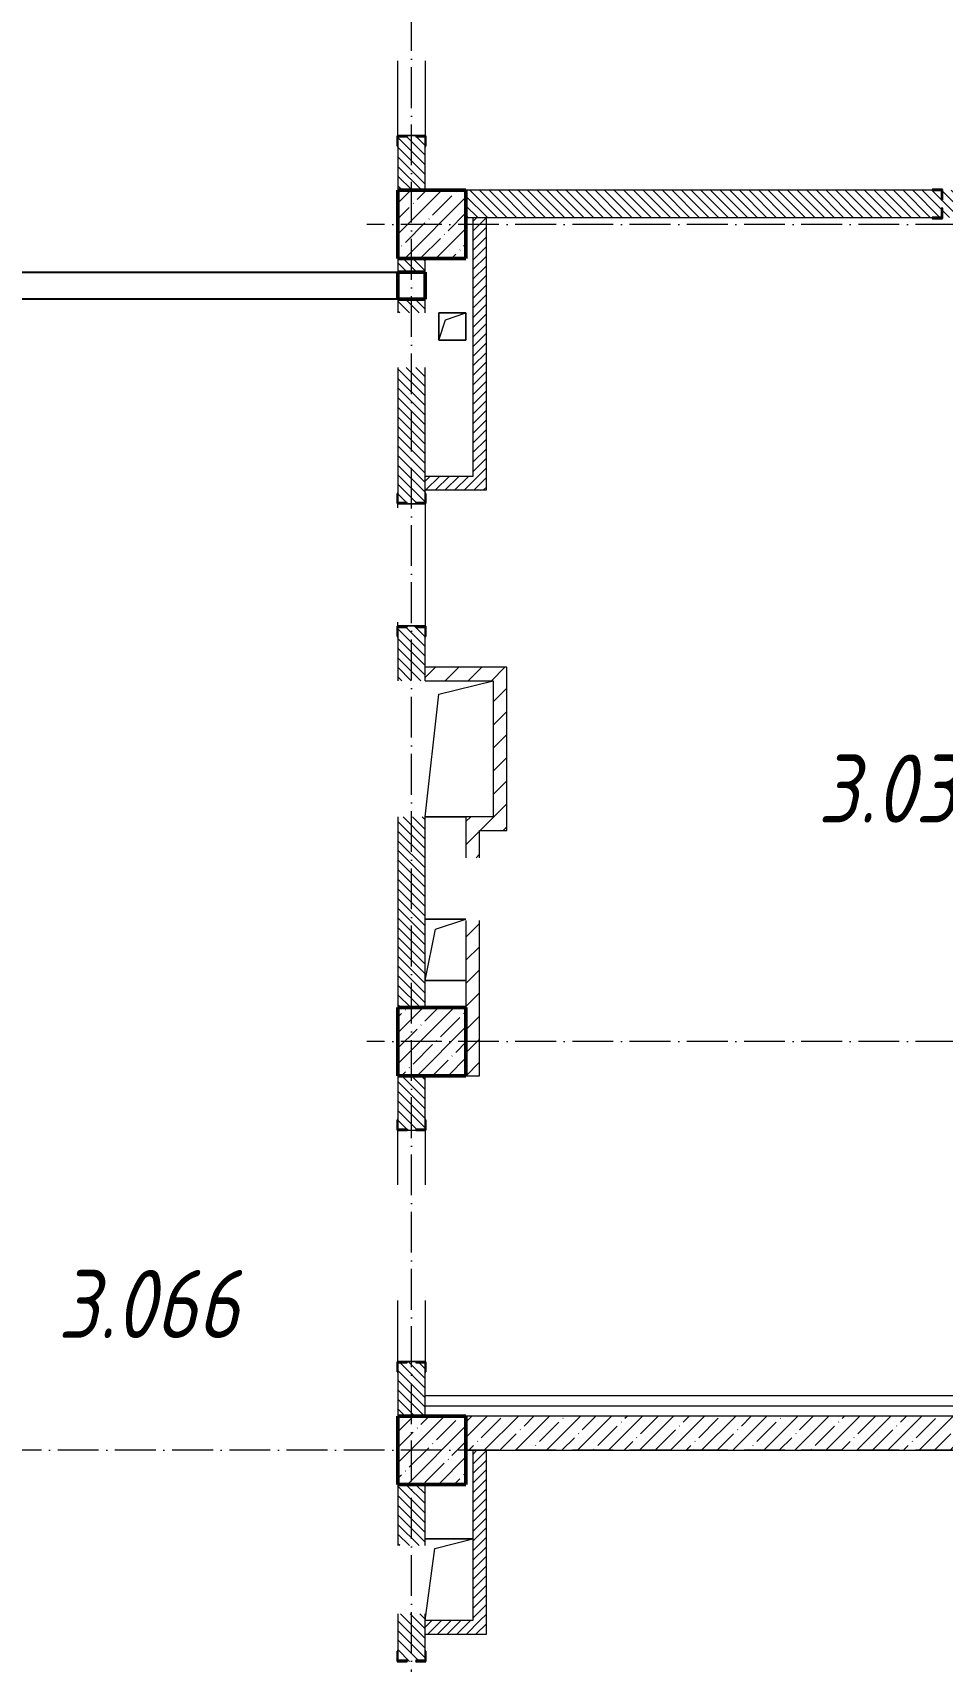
# Model space of a CAD drawing. Header units: millimetres. Extents: x -401725 to 250493, y 305116 to 802890.
# Drawn here: x 232995 to 239679, y 473797 to 485755 of the extents above; entities that cross this region are included whole.
import ezdxf

# ---------------------------------------------------------------- set-up
doc = ezdxf.new("R2010")
doc.units = ezdxf.units.MM
doc.linetypes.add('50_200_ШТРИХ_1Т_ш5_п1_п1_', pattern=[700, 500, -100, 0, -100])
for name, color, linetype, lineweight in [('A-DETL-____-OTLN-4', 7, 'Continuous', 18), ('A-FLOR-____-OTLN', 7, 'Continuous', 9), ('A-GENM-____-MCUT', 7, 'Continuous', 25), ('A-GENM-____-OTLN', 7, 'Continuous', 9), ('A-GENM-____-OTLN-1', 7, 'Continuous', 25), ('A-WALL-____-MCUT-1', 7, 'Continuous', 9), ('A-WALL-____-MCUT-3', 7, 'Continuous', 9), ('A-WALL-____-PATT-1', 7, 'Continuous', 9), ('A-WALL-FNSH-MCUT-1', 7, 'Continuous', 9), ('I-WALL-____-OTLN', 7, 'Continuous', 9), ('S-COLS-____-MCUT', 7, 'Continuous', 50), ('S-COLS-____-OTLN', 7, 'Continuous', 9), ('S-GRID-____-OTLN-1', 7, '50_200_ШТРИХ_1Т_ш5_п1_п1_', 9), ('Марки помещений', 7, 'Continuous', 9)]:
    doc.layers.add(name, color=color, linetype=linetype, lineweight=lineweight)
doc.styles.add('ISOCPEUR_I_2', font='isocpeui.ttf', dxfattribs={"width": 0.85, "height": 2.3})
pattern_1 = [(135, (142429.057, 459015.94), (-35.35534, -35.35534), [])]
pattern_2 = [(45, (142429.06, 459015.94), (-84.85281, 84.85281), [])]
pattern_3 = [(45, (142429.057, 459015.94), (-35.35534, 35.35534), [])]

# ---------------------------------------------------------------- blocks, each defined once
blk = doc.blocks.new('BSC_Колонна _Прямоугольная - 500х500-V30-АР1_План отверстий 3 этажа в осях 1-64_А-ГГ')
at = {"layer": 'S-COLS-____-OTLN'}
h = blk.add_hatch(dxfattribs=at)
h.set_pattern_fill('FP_67', color=256, style=0, pattern_type=2)
h.set_pattern_definition([(45, (-93500, -16331.04), (-114.04925, 114.04925), []), (45, (-93385.95, -16331.04), (-114.04925, 114.04925), [201.613, -40.323, 3.353, -36.97])])
h.paths.add_polyline_path([(-250, -250), (250, -250), (250, 250), (-250, 250)], flags=0)
at = {"layer": 'S-COLS-____-MCUT'}
for p, q in [((250, 250), (-250, 250)), ((-250, 250), (-250, -250)), ((250, -250), (250, 250)), ((-250, -250), (250, -250))]:
    blk.add_line(p, q, dxfattribs=at)
blk = doc.blocks.new('BSC_Колонна _Прямоугольная - 500х500-V32-АР1_План отверстий 3 этажа в осях 1-64_А-ГГ')
at = {"layer": 'S-COLS-____-OTLN'}
h = blk.add_hatch(dxfattribs=at)
h.set_pattern_fill('FP_69', color=256, style=0, pattern_type=2)
h.set_pattern_definition([(45, (-93500, -25331.04), (-114.04925, 114.04925), []), (45, (-93385.95, -25331.04), (-114.04925, 114.04925), [201.613, -40.323, 3.353, -36.97])])
h.paths.add_polyline_path([(-250, -250), (250, -250), (250, 250), (-250, 250)], flags=0)
at = {"layer": 'S-COLS-____-MCUT'}
for p, q in [((250, 250), (-250, 250)), ((-250, 250), (-250, -250)), ((250, -250), (250, 250)), ((-250, -250), (250, -250))]:
    blk.add_line(p, q, dxfattribs=at)
blk = doc.blocks.new('BSC_Колонна _Прямоугольная - 500х500-V38-АР1_План отверстий 3 этажа в осях 1-64_А-ГГ')
at = {"layer": 'S-COLS-____-OTLN'}
h = blk.add_hatch(dxfattribs=at)
h.set_pattern_fill('FP_75', color=256, style=0, pattern_type=2)
h.set_pattern_definition([(45, (-93500, -19331.04), (-114.04925, 114.04925), []), (45, (-93385.95, -19331.04), (-114.04925, 114.04925), [201.613, -40.323, 3.353, -36.97])])
h.paths.add_polyline_path([(-250, -250), (250, -250), (250, 250), (-250, 250)], flags=0)
at = {"layer": 'S-COLS-____-MCUT'}
for p, q in [((250, 250), (-250, 250)), ((-250, 250), (-250, -250)), ((250, -250), (250, 250)), ((-250, -250), (250, -250))]:
    blk.add_line(p, q, dxfattribs=at)
blk = doc.blocks.new('АР_Перемычка - АР_Перемычка-28586037-АР1_План отверстий 3 этажа в осях 1-64_А-ГГ')
at = {"layer": 'A-GENM-____-OTLN'}
blk.add_line((-250, -100), (-243, -100), dxfattribs=at)
blk = doc.blocks.new('154_Стойка_СКБ_Уголок - СМ-2480_200-28346303-АР1_План отверстий 3 этажа в осях 1-64_А-ГГ')
at = {"layer": 'A-GENM-____-MCUT'}
for p, q in [((125, 156), (125, 81)), ((200, 156), (125, 156)), ((131, 81), (131, 150)), ((131, 150), (200, 150)), ((200, 150), (200, 156)), ((125, 81), (131, 81)), ((131, 19), (125, 19)), ((125, 19), (125, -56)), ((131, -50), (131, 19)), ((125, -56), (200, -56)), ((200, -50), (131, -50)), ((200, -56), (200, -50))]:
    blk.add_line(p, q, dxfattribs=at)
blk = doc.blocks.new('Стойка_Влож_Полоса боковая - Полоса-28213942-АР1_План отверстий 3 этажа в осях 1-64_А-ГГ')
at = {"layer": 'A-GENM-____-OTLN'}
for p, q in [((-5, 60), (0, 60)), ((-5, -60), (-5, 60)), ((0, 31), (0, -31)), ((0, -60), (-5, -60))]:
    blk.add_line(p, q, dxfattribs=at)
blk = doc.blocks.new('Фахверк_СКБ_Уголок - 200_3960-28268576-АР1_План отверстий 3 этажа в осях 1-64_А-ГГ')
at = {"layer": 'A-GENM-____-MCUT'}
for p, q in [((200, 156), (125, 156)), ((125, 156), (125, 81)), ((131, 81), (131, 150)), ((131, 150), (200, 150)), ((200, 150), (200, 156)), ((125, 81), (131, 81)), ((131, 19), (125, 19)), ((125, 19), (125, -56)), ((131, -50), (131, 19)), ((125, -56), (200, -56)), ((200, -50), (131, -50)), ((200, -56), (200, -50))]:
    blk.add_line(p, q, dxfattribs=at)
blk = doc.blocks.new('Фахверк_СКБ_Уголок - 200_3550-28267367-АР1_План отверстий 3 этажа в осях 1-64_А-ГГ')
at = {"layer": 'A-GENM-____-MCUT'}
for p, q in [((200, 156), (125, 156)), ((125, 156), (125, 81)), ((131, 81), (131, 150)), ((131, 150), (200, 150)), ((200, 150), (200, 156)), ((125, 81), (131, 81)), ((131, 19), (125, 19)), ((125, 19), (125, -56)), ((131, -50), (131, 19)), ((125, -56), (200, -56)), ((200, -50), (131, -50)), ((200, -56), (200, -50))]:
    blk.add_line(p, q, dxfattribs=at)
blk = doc.blocks.new('AR_Отверстие прямоугольное _в плите_ - AR_Отверстие прямоугольное _в плите_-30458127-АР1_План отверстий 3 этажа в осях 1-64_А-ГГ')
at = {"layer": 'A-GENM-____-OTLN'}
for p, q in [((100, 100), (-100, 100)), ((-100, 100), (-100, -100)), ((-100, -100), (-50, 50)), ((-50, 50), (100, 100)), ((100, -100), (100, 100)), ((-100, -100), (100, -100))]:
    blk.add_line(p, q, dxfattribs=at)
blk = doc.blocks.new('AR_Отверстие прямоугольное _в плите_ - AR_Отверстие прямоугольное _в плите_-V187-АР1_План отверстий 3 этажа в осях 1-64_А-ГГ')
at = {"layer": 'A-GENM-____-OTLN'}
for p, q in [((150, 225), (-150, 225)), ((-150, -225), (-75, 150)), ((-75, 150), (150, 225)), ((-150, -225), (150, -225))]:
    blk.add_line(p, q, dxfattribs=at)
blk = doc.blocks.new('AR_Отверстие прямоугольное _в плите_ - AR_Отверстие прямоугольное _в плите_-V188-АР1_План отверстий 3 этажа в осях 1-64_А-ГГ')
at = {"layer": 'A-GENM-____-OTLN'}
for p, q in [((175, 300), (-175, 300)), ((-105, 230), (175, 300)), ((-175, -300), (-105, 230))]:
    blk.add_line(p, q, dxfattribs=at)
blk = doc.blocks.new('AR_Отверстие прямоугольное _в плите_ - AR_Отверстие прямоугольное _в плите_-30552728-АР1_План отверстий 3 этажа в осях 1-64_А-ГГ')
at = {"layer": 'A-GENM-____-OTLN'}
for p, q in [((-150, 400), (250, 500)), ((-250, -500), (-150, 400)), ((-250, -500), (50, -500))]:
    blk.add_line(p, q, dxfattribs=at)
blk = doc.blocks.new('BSC_Колонна _Прямоугольная1 - 200х200 _металл_-35216022-АР1_План отверстий 3 этажа в осях 1-64_А-ГГ')
at = {"layer": 'S-COLS-____-MCUT'}
for p, q in [((100, 100), (-100, 100)), ((-100, 100), (-100, -100)), ((100, -100), (100, 100)), ((-100, -100), (100, -100))]:
    blk.add_line(p, q, dxfattribs=at)

msp = doc.modelspace()

# ---------------------------------------------------------------- hatches: boundary and pattern name
at = {"layer": 'A-WALL-____-PATT-1'}
h = msp.add_hatch(dxfattribs=at)
h.set_pattern_fill('FP_6', color=256, style=0, pattern_type=2)
h.set_pattern_definition(pattern_1)
h.paths.add_polyline_path([(235839.0567, 484596.983), (235879.0567, 484596.983), (235879.0567, 484990.983), (235810.0567, 484990.983), (235810.0567, 484996.983), (235748.0567, 484996.983), (235748.0567, 484990.983), (235679.0567, 484990.983), (235679.0567, 484596.983), (235719.0567, 484596.983)], flags=0)
h.paths.add_polyline_path([(235748.0567, 486696.983), (235810.0567, 486696.983), (235810.0567, 486702.983), (235879.0567, 486702.983), (235879.0567, 487096.983), (235679.0567, 487096.983), (235679.0567, 486702.983), (235748.0567, 486702.983)], flags=0)
h = msp.add_hatch(dxfattribs=at)
h.set_pattern_fill('FP_6', color=256, style=0, pattern_type=2)
h.set_pattern_definition(pattern_1)
h.paths.add_polyline_path([(243179.0567, 484396.983), (243179.0567, 484596.983), (239679.0567, 484596.983), (239679.0567, 484527.983), (239673.0567, 484527.983), (239673.0567, 484596.983), (236179.0567, 484596.983), (236179.0567, 484396.983), (239673.0567, 484396.983), (239673.0567, 484465.983), (239679.0567, 484465.983), (239679.0567, 484396.983), (243160.8442, 484396.983)], flags=0)
h = msp.add_hatch(dxfattribs=at)
h.set_pattern_fill('FP_5', color=256, style=0, pattern_type=2)
h.set_pattern_definition(pattern_3)
h.paths.add_polyline_path([(236329.0567, 482396.983), (236329.0567, 484396.983), (236229.0567, 484396.983), (236229.0567, 482396.983)], flags=0)
h = msp.add_hatch(dxfattribs=at)
h.set_pattern_fill('FP_6', color=256, style=0, pattern_type=2)
h.set_pattern_definition(pattern_1)
h.paths.add_polyline_path([(235679.0567, 478596.983), (235879.0567, 478596.983), (235879.0567, 479996.983), (235679.0567, 479996.983)], flags=0)
h.paths.add_polyline_path([(235679.0567, 480996.983), (235879.0567, 480996.983), (235879.0567, 481390.983), (235810.0567, 481390.983), (235810.0567, 481396.983), (235748.0567, 481396.983), (235748.0567, 481390.983), (235679.0567, 481390.983), (235679.0567, 481321.983)], flags=0)
h.paths.add_polyline_path([(235810.0567, 482296.983), (235810.0567, 482302.983), (235879.0567, 482302.983), (235879.0567, 483296.983), (235679.0567, 483296.983), (235679.0567, 482302.983), (235748.0567, 482302.983), (235748.0567, 482296.983)], flags=0)
h.paths.add_polyline_path([(235723.5012, 483696.983), (235879.0567, 483696.983), (235879.0567, 483796.983), (235679.0567, 483796.983), (235679.0567, 483696.983)], flags=0)
h.paths.add_polyline_path([(235879.0567, 483996.983), (235879.0567, 484096.983), (235679.0567, 484096.983), (235679.0567, 483996.983), (235690.1678, 483996.983)], flags=0)
h = msp.add_hatch(dxfattribs=at)
h.set_pattern_fill('FP_5', color=256, style=0, pattern_type=2)
h.set_pattern_definition(pattern_3)
h.paths.add_polyline_path([(235879.0567, 482396.983), (236229.0567, 482396.983), (236229.0567, 482496.983), (235879.0567, 482496.983)], flags=0)
h = msp.add_hatch(dxfattribs=at)
h.set_pattern_fill('FP_4', color=256, style=0, pattern_type=2)
h.set_pattern_definition(pattern_2)
h.paths.add_polyline_path([(236379.0567, 480996.983), (236479.0567, 480996.983), (236479.0567, 481096.983), (235879.0567, 481096.983), (235879.0567, 480996.983), (236090.9871, 480996.983)], flags=0)
h = msp.add_hatch(dxfattribs=at)
h.set_pattern_fill('FP_4', color=256, style=0, pattern_type=2)
h.set_pattern_definition(pattern_2)
h.paths.add_polyline_path([(236479.0567, 479896.983), (236479.0567, 480996.983), (236379.0567, 480996.983), (236379.0567, 479896.983)], flags=0)
h = msp.add_hatch(dxfattribs=at)
h.set_pattern_fill('FP_4', color=256, style=0, pattern_type=2)
h.set_pattern_definition(pattern_2)
h.paths.add_polyline_path([(236279.0567, 479896.983), (236379.0567, 479896.983), (236379.0567, 479996.983), (236179.0567, 479996.983), (236179.0567, 479896.983)], flags=0)
h = msp.add_hatch(dxfattribs=at)
h.set_pattern_fill('FP_4', color=256, style=0, pattern_type=2)
h.set_pattern_definition(pattern_2)
h.paths.add_polyline_path([(236279.0567, 478096.983), (236279.0567, 479236.983), (236179.0567, 479236.983), (236179.0567, 478096.983)], flags=0)
h.paths.add_polyline_path([(236279.0567, 479696.983), (236279.0567, 479896.983), (236179.0567, 479896.983), (236179.0567, 479696.983)], flags=0)
h = msp.add_hatch(dxfattribs=at)
h.set_pattern_fill('FP_6', color=256, style=0, pattern_type=2)
h.set_pattern_definition(pattern_1)
h.paths.add_polyline_path([(235879.0567, 475596.983), (235879.0567, 475990.983), (235810.0567, 475990.983), (235810.0567, 475996.983), (235748.0567, 475996.983), (235748.0567, 475990.983), (235679.0567, 475990.983), (235679.0567, 475596.983), (235839.0567, 475596.983)], flags=0)
h.paths.add_polyline_path([(235748.0567, 477696.983), (235810.0567, 477696.983), (235810.0567, 477702.983), (235879.0567, 477702.983), (235879.0567, 478096.983), (235679.0567, 478096.983), (235679.0567, 477702.983), (235748.0567, 477702.983)], flags=0)
h = msp.add_hatch(dxfattribs=at)
h.set_pattern_fill('FP_38', color=256, style=0, pattern_type=2)
h.set_pattern_definition([(45, (142429.06, 459015.94), (-114.04925, 114.04925), []), (45, (142543.1, 459015.94), (-114.04925, 114.04925), [201.612, -40.322, 3.353, -36.97])])
h.paths.add_polyline_path([(243179.0567, 475346.983), (243179.0567, 475596.983), (236179.0567, 475596.983), (236179.0567, 475346.983), (243160.8442, 475346.983)], flags=0)
h = msp.add_hatch(dxfattribs=at)
h.set_pattern_fill('FP_5', color=256, style=0, pattern_type=2)
h.set_pattern_definition(pattern_3)
h.paths.add_polyline_path([(236329.0567, 474096.983), (236329.0567, 475346.983), (236229.0567, 475346.983), (236229.0567, 474096.983)], flags=0)
h = msp.add_hatch(dxfattribs=at)
h.set_pattern_fill('FP_6', color=256, style=0, pattern_type=2)
h.set_pattern_definition(pattern_1)
h.paths.add_polyline_path([(235879.0567, 469596.983), (235879.0567, 471990.983), (235810.0567, 471990.983), (235810.0567, 471996.983), (235748.0567, 471996.983), (235748.0567, 471990.983), (235679.0567, 471990.983), (235679.0567, 469596.983)], flags=0)
h.paths.add_polyline_path([(235748.0567, 473796.983), (235810.0567, 473796.983), (235810.0567, 473802.983), (235879.0567, 473802.983), (235879.0567, 474146.983), (235679.0567, 474146.983), (235679.9798, 473802.983), (235748.0567, 473802.983)], flags=0)
h.paths.add_polyline_path([(235879.0567, 474646.983), (235879.0567, 475096.983), (235679.0567, 475096.983), (235679.0567, 474646.983), (235809.826, 474646.983)], flags=0)
h = msp.add_hatch(dxfattribs=at)
h.set_pattern_fill('FP_5', color=256, style=0, pattern_type=2)
h.set_pattern_definition(pattern_3)
h.paths.add_polyline_path([(235879.0567, 473996.983), (236329.0567, 473996.983), (236329.0567, 474096.983), (235879.0567, 474096.983)], flags=0)

# ---------------------------------------------------------------- linework, layer by layer
msp.add_lwpolyline([(235679.0567, 483796.983), (232279.0567, 483796.983), (232279.0567, 483996.983), (235679.0567, 483996.983)], close=True)
at = {"layer": 'A-DETL-____-OTLN-4'}
for p, q in [((243429.0567, 475746.983), (235879.0567, 475746.983)), ((243429.0567, 475671.983), (235879.0567, 475671.983))]:
    msp.add_line(p, q, dxfattribs=at)
at = {"layer": 'A-FLOR-____-OTLN'}
for p, q in [((235979.0567, 483696.983), (236179.0567, 483696.983)), ((235979.0567, 483496.983), (235979.0567, 483696.983)), ((236179.0567, 483696.983), (236179.0567, 483496.983)), ((236179.0567, 483496.983), (235979.0567, 483496.983)), ((236179.0567, 479996.983), (235879.0567, 479996.983)), ((235879.0567, 479246.983), (236179.0567, 479246.983)), ((236179.0567, 478796.983), (235879.0567, 478796.983)), ((235879.0567, 474696.983), (236229.0567, 474696.983))]:
    msp.add_line(p, q, dxfattribs=at)
at = {"layer": 'A-WALL-____-MCUT-1'}
for p, q in [((243179.0567, 475596.983), (236179.0567, 475596.983)), ((236179.0567, 475346.983), (243179.0567, 475346.983))]:
    msp.add_line(p, q, dxfattribs=at)
at = {"layer": 'A-WALL-____-MCUT-3'}
for p, q in [((235679.0567, 484921.983), (235679.0567, 484596.983)), ((235879.0567, 484596.983), (235879.0567, 484921.983)), ((239604.0567, 484596.983), (236179.0567, 484596.983)), ((236179.0567, 484396.983), (239604.0567, 484396.983)), ((235679.0567, 484096.983), (235679.0567, 483996.983)), ((235879.0567, 483996.983), (235879.0567, 484096.983)), ((235679.0567, 483796.983), (235679.0567, 483696.983)), ((235879.0567, 483696.983), (235879.0567, 483796.983)), ((235679.0567, 483296.983), (235679.0567, 482371.983)), ((235879.0567, 482371.983), (235879.0567, 483296.983)), ((235679.0567, 481321.983), (235679.0567, 480996.983)), ((235879.0567, 480996.983), (235879.0567, 481321.983)), ((235679.0567, 479996.983), (235679.0567, 478596.983)), ((235879.0567, 478596.983), (235879.0567, 479996.983)), ((235679.0567, 478096.983), (235679.0567, 477771.983)), ((235879.0567, 477771.983), (235879.0567, 478096.983)), ((235748.0567, 477696.983), (235810.0567, 477696.983)), ((235679.0567, 475921.983), (235679.0567, 475596.983)), ((235879.0567, 475596.983), (235879.0567, 475921.983)), ((235679.0567, 475096.983), (235679.0567, 474646.983)), ((235879.0567, 474646.983), (235879.0567, 475096.983)), ((235679.0567, 474146.983), (235679.0567, 473871.983)), ((235879.0567, 473871.983), (235879.0567, 474146.983))]:
    msp.add_line(p, q, dxfattribs=at)
at = {"layer": 'A-WALL-FNSH-MCUT-1'}
for p, q in [((236229.0567, 484396.983), (236229.0567, 482496.983)), ((236329.0567, 482396.983), (236329.0567, 484396.983)), ((236229.0567, 482496.983), (235879.0567, 482496.983)), ((235879.0567, 482396.983), (236329.0567, 482396.983)), ((236479.0567, 481096.983), (235879.0567, 481096.983)), ((236479.0567, 479896.983), (236479.0567, 481096.983)), ((235879.0567, 480996.983), (236379.0567, 480996.983)), ((236379.0567, 480996.983), (236379.0567, 479996.983)), ((236379.0567, 479996.983), (236179.0567, 479996.983)), ((236179.0567, 479996.983), (236179.0567, 479696.983)), ((236279.0567, 479896.983), (236479.0567, 479896.983)), ((236279.0567, 479696.983), (236279.0567, 479896.983)), ((236179.0567, 479236.983), (236179.0567, 478596.983)), ((236279.0567, 478096.983), (236279.0567, 479236.983)), ((236179.0567, 478096.983), (236279.0567, 478096.983)), ((236229.0567, 475346.983), (236229.0567, 474096.983)), ((236329.0567, 473996.983), (236329.0567, 475346.983)), ((236229.0567, 474096.983), (235879.0567, 474096.983)), ((235879.0567, 473996.983), (236329.0567, 473996.983))]:
    msp.add_line(p, q, dxfattribs=at)
at = {"layer": 'I-WALL-____-OTLN'}
for p, q in [((235679.0567, 484996.983), (235679.0567, 485546.983)), ((235879.0567, 485546.983), (235879.0567, 484996.983)), ((235679.0567, 482266.983), (235679.0567, 482296.983)), ((235879.0567, 482296.983), (235879.0567, 481396.983)), ((235679.0567, 481396.983), (235679.0567, 481426.983)), ((235679.0567, 477296.983), (235679.0567, 477696.983)), ((235879.0567, 477696.983), (235879.0567, 477296.983)), ((235679.0567, 475996.983), (235679.0567, 476446.983)), ((235879.0567, 476446.983), (235879.0567, 475996.983))]:
    msp.add_line(p, q, dxfattribs=at)
at = {"layer": 'S-GRID-____-OTLN-1', "color": 251, "ltscale": 0.6, "true_color": 0x636466}
for p, q in [((235779.0567, 454533.3346), (235779.0567, 508896.9006)), ((246503.4633, 484346.983), (235450.3211, 484346.983)), ((246503.4633, 478346.983), (235450.3211, 478346.983)), ((246503.4633, 475346.983), (209755.8272, 475346.983))]:
    msp.add_line(p, q, dxfattribs=at)

# ---------------------------------------------------------------- block references
at = {"layer": 'A-GENM-____-OTLN'}
for name, p, rotation in [('Стойка_Влож_Полоса боковая - Полоса-28213942-АР1_План отверстий 3 этажа в осях 1-64_А-ГГ', (235779.0567, 484996.983), 269.9999999999999), ('Стойка_Влож_Полоса боковая - Полоса-28213942-АР1_План отверстий 3 этажа в осях 1-64_А-ГГ', (235779.0567, 482296.983), 89.99999999999991), ('Стойка_Влож_Полоса боковая - Полоса-28213942-АР1_План отверстий 3 этажа в осях 1-64_А-ГГ', (235779.0567, 481396.983), 269.9999999999999), ('АР_Перемычка - АР_Перемычка-28586037-АР1_План отверстий 3 этажа в осях 1-64_А-ГГ', (235779.0567, 481396.983), 89.9999999999999), ('Стойка_Влож_Полоса боковая - Полоса-28213942-АР1_План отверстий 3 этажа в осях 1-64_А-ГГ', (235779.0567, 475996.983), 269.9999999999999)]:
    msp.add_blockref(name, p, dxfattribs=dict(at, rotation=rotation))
for name, p in [('AR_Отверстие прямоугольное _в плите_ - AR_Отверстие прямоугольное _в плите_-30458127-АР1_План отверстий 3 этажа в осях 1-64_А-ГГ', (236079.0567, 483596.983)), ('AR_Отверстие прямоугольное _в плите_ - AR_Отверстие прямоугольное _в плите_-30552728-АР1_План отверстий 3 этажа в осях 1-64_А-ГГ', (236129.0567, 480496.983)), ('AR_Отверстие прямоугольное _в плите_ - AR_Отверстие прямоугольное _в плите_-V187-АР1_План отверстий 3 этажа в осях 1-64_А-ГГ', (236029.0567, 479021.983)), ('AR_Отверстие прямоугольное _в плите_ - AR_Отверстие прямоугольное _в плите_-V188-АР1_План отверстий 3 этажа в осях 1-64_А-ГГ', (236054.0567, 474396.983))]:
    msp.add_blockref(name, p, dxfattribs=at)
at = {"layer": 'A-GENM-____-OTLN-1'}
for name, p, rotation in [('154_Стойка_СКБ_Уголок - СМ-2480_200-28346303-АР1_План отверстий 3 этажа в осях 1-64_А-ГГ', (235729.0567, 485121.983), 269.9999999999999), ('Фахверк_СКБ_Уголок - 200_3550-28267367-АР1_План отверстий 3 этажа в осях 1-64_А-ГГ', (239804.0567, 484546.983), 180), ('154_Стойка_СКБ_Уголок - СМ-2480_200-28346303-АР1_План отверстий 3 этажа в осях 1-64_А-ГГ', (235829.0567, 482171.983), 89.9999999999999), ('154_Стойка_СКБ_Уголок - СМ-2480_200-28346303-АР1_План отверстий 3 этажа в осях 1-64_А-ГГ', (235729.0567, 481521.983), 269.9999999999999), ('Фахверк_СКБ_Уголок - 200_3960-28268576-АР1_План отверстий 3 этажа в осях 1-64_А-ГГ', (235829.0567, 477571.983), 89.9999999999999), ('154_Стойка_СКБ_Уголок - СМ-2480_200-28346303-АР1_План отверстий 3 этажа в осях 1-64_А-ГГ', (235729.0567, 476121.983), 269.9999999999999), ('154_Стойка_СКБ_Уголок - СМ-2480_200-28346303-АР1_План отверстий 3 этажа в осях 1-64_А-ГГ', (235829.0567, 473671.983), 89.9999999999999)]:
    msp.add_blockref(name, p, dxfattribs=dict(at, rotation=rotation))
at = {"layer": 'S-COLS-____-OTLN'}
for name, p in [('BSC_Колонна _Прямоугольная - 500х500-V32-АР1_План отверстий 3 этажа в осях 1-64_А-ГГ', (235929.0567, 484346.983)), ('BSC_Колонна _Прямоугольная - 500х500-V38-АР1_План отверстий 3 этажа в осях 1-64_А-ГГ', (235929.0567, 478346.983)), ('BSC_Колонна _Прямоугольная - 500х500-V30-АР1_План отверстий 3 этажа в осях 1-64_А-ГГ', (235929.0567, 475346.983))]:
    msp.add_blockref(name, p, dxfattribs=at)
at = {"layer": 'S-COLS-____-OTLN', "rotation": 270.0000000000001}
msp.add_blockref('BSC_Колонна _Прямоугольная1 - 200х200 _металл_-35216022-АР1_План отверстий 3 этажа в осях 1-64_А-ГГ', (235779.0567, 483896.983), dxfattribs=at)

# ---------------------------------------------------------------- texts
at = {"layer": 'Марки помещений', "char_height": 500, "width": 785.65375, "attachment_point": 1, "style": 'ISOCPEUR_I_2'}
for s, insert in [('3.030', (238763.1763, 480455.0969)), ('3.066', (233180.1385, 476671.0872))]:
    msp.add_mtext(s, dxfattribs=dict(at, insert=insert))

doc.saveas('drawing.dxf')
